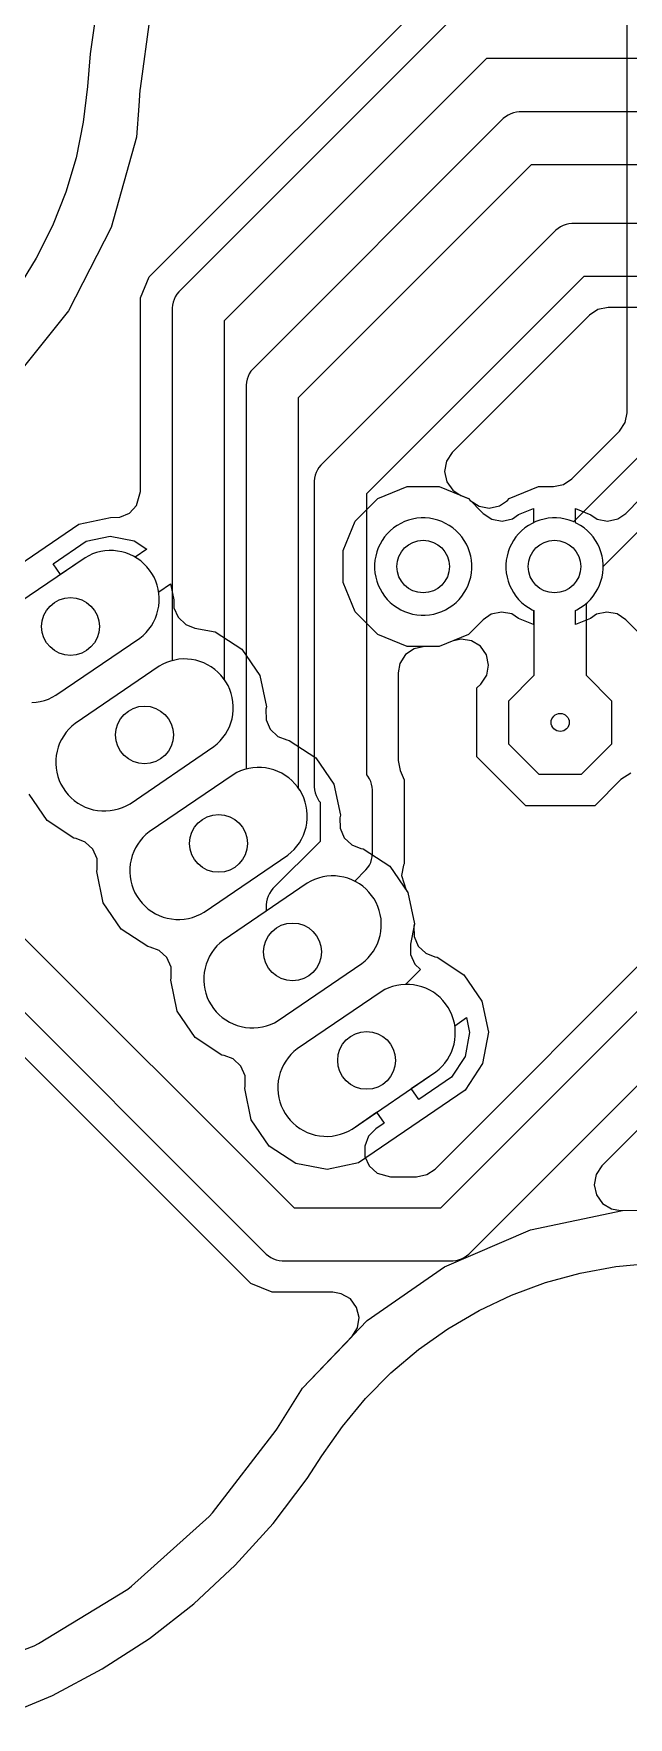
# Model space of a CAD drawing. Header units: millimetres. Extents: x 0 to 84, y 0 to 54.2.
# Drawn here: x 17.5 to 29, y 0.82 to 33.39 of the extents above; entities that cross this region are included whole.
import ezdxf

# ---------------------------------------------------------------- set-up
doc = ezdxf.new("R2010")
doc.units = ezdxf.units.MM

msp = doc.modelspace()

# ---------------------------------------------------------------- linework, layer by layer
at = {"layer": '16_copper'}
for points in [[(19.938, 35.095), (19.561, 32.328), (19.558, 32.296), (19.536, 31.994), (19.492, 31.391), (19.004, 29.643), (18.177, 28.027), (17.045, 26.609)], [(16.312, 22.499), (18.374, 23.905), (18.987, 24.033), (19.17, 24.036), (19.355, 24.117), (19.494, 24.264), (19.57, 24.532), (19.57, 28.278), (19.74, 28.688), (25.426, 34.374)], [(25.72, 33.806), (20.309, 28.394), (20.273, 28.35), (20.243, 28.301), (20.218, 28.25), (20.199, 28.196), (20.186, 28.141), (20.18, 28.084), (20.18, 21.261), (20.152, 21.254), (20.075, 21.227), (20, 21.193), (19.928, 21.153), (18.308, 20.048), (18.244, 19.996), (18.185, 19.938), (18.132, 19.876), (18.084, 19.809), (18.042, 19.739), (18.006, 19.665), (17.977, 19.588), (17.955, 19.509), (17.94, 19.428), (17.932, 19.347), (17.931, 19.265), (17.937, 19.183), (17.95, 19.102), (17.971, 19.022), (17.998, 18.945), (18.031, 18.87), (18.072, 18.799), (18.118, 18.731), (18.17, 18.667), (18.227, 18.609), (18.289, 18.555), (18.356, 18.507), (18.427, 18.465), (18.501, 18.43), (18.577, 18.401), (18.656, 18.378), (18.737, 18.363), (18.819, 18.355), (18.901, 18.354), (18.982, 18.36), (19.063, 18.373), (19.143, 18.394), (19.22, 18.421), (19.295, 18.455), (19.367, 18.495), (20.987, 19.6), (21.051, 19.652), (21.11, 19.71), (21.163, 19.772), (21.211, 19.838), (21.253, 19.909), (21.288, 19.983), (21.317, 20.06), (21.34, 20.139), (21.355, 20.219), (21.363, 20.301), (21.364, 20.383), (21.358, 20.465), (21.345, 20.546), (21.324, 20.625), (21.297, 20.703), (21.264, 20.778), (21.223, 20.849), (21.196, 20.889), (21.196, 27.845), (26.269, 32.918), (46.155, 32.918)], [(47.923, 31.877), (26.895, 31.877), (26.839, 31.871), (26.783, 31.858), (26.729, 31.839), (26.678, 31.814), (26.63, 31.784), (26.585, 31.748), (21.74, 26.903), (21.704, 26.859), (21.674, 26.81), (21.649, 26.759), (21.63, 26.705), (21.618, 26.65), (21.611, 26.593), (21.611, 19.163), (21.583, 19.156), (21.506, 19.129), (21.431, 19.095), (21.36, 19.055), (19.739, 17.949), (19.675, 17.897), (19.617, 17.84), (19.563, 17.778), (19.515, 17.711), (19.473, 17.641), (19.438, 17.567), (19.409, 17.49), (19.387, 17.411), (19.371, 17.33), (19.363, 17.248), (19.362, 17.166), (19.368, 17.085), (19.382, 17.004), (19.402, 16.924), (19.429, 16.847), (19.463, 16.772), (19.503, 16.7), (19.549, 16.632), (19.601, 16.569), (19.659, 16.51), (19.721, 16.457), (19.787, 16.409), (19.858, 16.367), (19.932, 16.331), (20.009, 16.302), (20.088, 16.28), (20.168, 16.265), (20.25, 16.257), (20.332, 16.256), (20.414, 16.262), (20.495, 16.275), (20.574, 16.295), (20.652, 16.323), (20.727, 16.356), (20.798, 16.396), (22.419, 17.502), (22.482, 17.554), (22.541, 17.611), (22.594, 17.673), (22.642, 17.74), (22.684, 17.811), (22.72, 17.885), (22.749, 17.961), (22.771, 18.04), (22.786, 18.121), (22.794, 18.203), (22.795, 18.285), (22.789, 18.367), (22.776, 18.448), (22.756, 18.527), (22.729, 18.605), (22.695, 18.679), (22.655, 18.751), (22.627, 18.791), (22.627, 26.354), (27.134, 30.861), (48.162, 30.861)], [(49.32, 29.718), (27.911, 29.718), (27.855, 29.712), (27.799, 29.699), (27.745, 29.68), (27.694, 29.655), (27.646, 29.625), (27.601, 29.589), (23.057, 25.045), (23.021, 25.001), (22.991, 24.952), (22.966, 24.901), (22.947, 24.847), (22.935, 24.791), (22.928, 24.735), (22.928, 18.818), (22.935, 18.761), (22.947, 18.706), (22.966, 18.652), (22.991, 18.6), (23.021, 18.552), (23.043, 18.525), (23.043, 17.763), (22.131, 16.851), (22.095, 16.807), (22.065, 16.759), (22.04, 16.707), (22.021, 16.653), (22.009, 16.598), (22.002, 16.541), (22.002, 16.418), (21.17, 15.851), (21.107, 15.799), (21.048, 15.742), (20.995, 15.679), (20.947, 15.613), (20.905, 15.542), (20.869, 15.468), (20.84, 15.392), (20.818, 15.312), (20.803, 15.232), (20.795, 15.15), (20.794, 15.068), (20.8, 14.986), (20.813, 14.905), (20.833, 14.826), (20.86, 14.748), (20.894, 14.674), (20.934, 14.602), (20.981, 14.534), (21.033, 14.471), (21.09, 14.412), (21.152, 14.358), (21.219, 14.311), (21.289, 14.269), (21.363, 14.233), (21.44, 14.204), (21.519, 14.182), (21.6, 14.167), (21.681, 14.158), (21.763, 14.157), (21.845, 14.164), (21.926, 14.177), (22.006, 14.197), (22.083, 14.224), (22.158, 14.258), (22.23, 14.298), (23.85, 15.404), (23.914, 15.456), (23.972, 15.513), (24.026, 15.575), (24.074, 15.642), (24.116, 15.712), (24.151, 15.786), (24.18, 15.863), (24.202, 15.942), (24.218, 16.023), (24.226, 16.104), (24.227, 16.186), (24.221, 16.268), (24.207, 16.349), (24.187, 16.429), (24.16, 16.506), (24.126, 16.581), (24.086, 16.653), (24.04, 16.72), (23.988, 16.784), (23.931, 16.843), (23.868, 16.896), (23.802, 16.944), (23.731, 16.986), (23.712, 16.995), (23.93, 17.214), (23.966, 17.258), (23.996, 17.307), (24.021, 17.358), (24.04, 17.412), (24.052, 17.468), (24.059, 17.524), (24.059, 18.76), (24.052, 18.817), (24.04, 18.873), (24.021, 18.927), (23.996, 18.978), (23.966, 19.026), (23.944, 19.053), (23.944, 24.496), (28.15, 28.702), (49.559, 28.702)], [(31.702, 28.092), (28.613, 28.092), (28.415, 28.052), (28.254, 27.944), (25.597, 25.287), (25.486, 25.118), (25.449, 24.92), (25.492, 24.722), (25.609, 24.557), (25.762, 24.458), (25.914, 24.396), (26.199, 24.111), (26.367, 23.999), (26.566, 23.962), (26.763, 24.006), (26.881, 24.086), (27.17, 24.206), (27.17, 23.929), (27.142, 23.916), (27.071, 23.875), (27.004, 23.828), (26.941, 23.776), (26.883, 23.718), (26.83, 23.655), (26.783, 23.587), (26.742, 23.516), (26.707, 23.442), (26.679, 23.365), (26.658, 23.286), (26.644, 23.205), (26.637, 23.123), (26.637, 23.041), (26.644, 22.959), (26.658, 22.878), (26.679, 22.799), (26.707, 22.722), (26.742, 22.648), (26.783, 22.577), (26.83, 22.509), (26.883, 22.446), (26.941, 22.388), (27.004, 22.336), (27.071, 22.289), (27.142, 22.248), (27.17, 22.235), (27.17, 21.958), (26.877, 22.079), (26.748, 22.165), (26.55, 22.202), (26.352, 22.158), (26.199, 22.053), (25.914, 21.768), (25.345, 21.533), (25.062, 21.533), (24.864, 21.492), (24.697, 21.378), (24.588, 21.208), (24.554, 21.025), (24.554, 19.332), (24.592, 19.137), (24.668, 18.954), (24.668, 17.331), (24.657, 17.305), (24.619, 17.106), (24.707, 16.824), (24.74, 16.775), (24.866, 16.172), (24.792, 15.777), (24.794, 15.574), (24.876, 15.389), (24.983, 15.289), (24.693, 14.999), (24.688, 14.999), (24.607, 14.993), (24.526, 14.979), (24.446, 14.959), (24.369, 14.932), (24.294, 14.898), (24.222, 14.858), (22.602, 13.753), (22.538, 13.701), (22.479, 13.643), (22.426, 13.581), (22.378, 13.514), (22.336, 13.444), (22.301, 13.37), (22.272, 13.293), (22.249, 13.214), (22.234, 13.134), (22.226, 13.052), (22.225, 12.97), (22.231, 12.888), (22.244, 12.807), (22.265, 12.728), (22.292, 12.65), (22.326, 12.575), (22.366, 12.504), (22.412, 12.436), (22.464, 12.372), (22.521, 12.314), (22.583, 12.26), (22.65, 12.212), (22.721, 12.17), (22.795, 12.135), (22.871, 12.106), (22.95, 12.084), (23.031, 12.068), (23.113, 12.06), (23.195, 12.059), (23.277, 12.065), (23.358, 12.079), (23.437, 12.099), (23.515, 12.126), (23.589, 12.16), (23.661, 12.2), (24.135, 12.524), (24.279, 12.314), (24.119, 12.205), (23.978, 12.06), (23.905, 11.872), (23.911, 11.67), (23.995, 11.486), (24.145, 11.35), (24.406, 11.278), (24.907, 11.278), (25.105, 11.318), (25.266, 11.426), (29.764, 15.924)], [(29.239, 21.768), (28.954, 22.053), (28.786, 22.165), (28.587, 22.202), (28.389, 22.158), (28.272, 22.078), (27.983, 21.958), (27.983, 22.235), (28.011, 22.248), (28.082, 22.289), (28.149, 22.336), (28.212, 22.388), (28.27, 22.446), (28.323, 22.509), (28.37, 22.577), (28.411, 22.648), (28.445, 22.722), (28.473, 22.799), (28.495, 22.878), (28.509, 22.959), (28.516, 23.041), (28.516, 23.123), (28.509, 23.205), (28.495, 23.286), (28.473, 23.365), (28.445, 23.442), (28.411, 23.516), (28.37, 23.587), (28.323, 23.655), (28.27, 23.718), (28.212, 23.776), (28.149, 23.828), (28.082, 23.875), (28.011, 23.916), (27.983, 23.929), (27.983, 24.206), (28.276, 24.085), (28.404, 23.999), (28.603, 23.962), (28.8, 24.006), (28.954, 24.111), (29.239, 24.396)], [(17.469, 20.452), (17.551, 20.458), (17.632, 20.472), (17.712, 20.492), (17.789, 20.519), (17.864, 20.553), (17.935, 20.593), (19.556, 21.699), (19.619, 21.75), (19.678, 21.808), (19.732, 21.87), (19.78, 21.937), (19.822, 22.007), (19.857, 22.081), (19.886, 22.158), (19.908, 22.237), (19.924, 22.318), (19.932, 22.399), (19.933, 22.481), (19.927, 22.563), (19.913, 22.644), (19.893, 22.724), (19.866, 22.801), (19.832, 22.876), (19.792, 22.947), (19.746, 23.015), (19.694, 23.079), (19.636, 23.137), (19.574, 23.191), (19.508, 23.239), (19.437, 23.281), (19.363, 23.316), (19.286, 23.345), (19.207, 23.368), (19.127, 23.383), (19.045, 23.391), (18.963, 23.392), (18.881, 23.386), (18.8, 23.373), (18.721, 23.352), (18.643, 23.325), (18.568, 23.291), (18.497, 23.251), (16.876, 22.146)], [(30.058, 15.356), (25.37, 10.668), (22.547, 10.668), (17.018, 16.197)], [(16.131, 15.648), (21.998, 9.781), (22.042, 9.745), (22.091, 9.715), (22.142, 9.69), (22.196, 9.671), (22.252, 9.658), (22.308, 9.652), (25.609, 9.652), (25.666, 9.658), (25.721, 9.671), (25.775, 9.69), (25.827, 9.715), (25.875, 9.745), (25.92, 9.781), (30.608, 14.469)], [(15.624, 1.486), (17.513, 2.205), (17.597, 2.246), (19.322, 3.299), (19.397, 3.355), (20.899, 4.706), (20.963, 4.775), (22.192, 6.378), (22.219, 6.417), (22.38, 6.673), (22.38, 6.673), (22.702, 7.185), (23.656, 8.184), (23.764, 8.355), (23.796, 8.554), (23.748, 8.751), (23.628, 8.913), (23.453, 9.015), (23.289, 9.042), (22.115, 9.042), (21.704, 9.213), (15.563, 15.354)], [(30.711, 13.71), (28.492, 11.491), (28.381, 11.323), (28.344, 11.124), (28.387, 10.927), (28.504, 10.762), (28.676, 10.655), (28.855, 10.624), (30.704, 10.635)]]:
    msp.add_lwpolyline(points, dxfattribs=at)
for points in [[(25.159, 22.149), (25.24, 22.164), (25.319, 22.185), (25.396, 22.213), (25.471, 22.248), (25.542, 22.289), (25.609, 22.336), (25.672, 22.388), (25.73, 22.446), (25.783, 22.509), (25.83, 22.577), (25.871, 22.648), (25.905, 22.722), (25.933, 22.799), (25.955, 22.878), (25.969, 22.959), (25.976, 23.041), (25.976, 23.123), (25.969, 23.205), (25.955, 23.286), (25.933, 23.365), (25.905, 23.442), (25.871, 23.516), (25.83, 23.587), (25.783, 23.655), (25.73, 23.718), (25.672, 23.776), (25.609, 23.828), (25.542, 23.875), (25.471, 23.916), (25.396, 23.951), (25.319, 23.979), (25.24, 24), (25.159, 24.015), (25.077, 24.022), (24.995, 24.022), (24.914, 24.015), (24.833, 24), (24.753, 23.979), (24.676, 23.951), (24.602, 23.916), (24.531, 23.875), (24.464, 23.828), (24.401, 23.776), (24.343, 23.718), (24.29, 23.655), (24.243, 23.587), (24.202, 23.516), (24.167, 23.442), (24.139, 23.365), (24.118, 23.286), (24.104, 23.205), (24.097, 23.123), (24.097, 23.041), (24.104, 22.959), (24.118, 22.878), (24.139, 22.799), (24.167, 22.722), (24.202, 22.648), (24.243, 22.577), (24.29, 22.509), (24.343, 22.446), (24.401, 22.388), (24.464, 22.336), (24.531, 22.289), (24.602, 22.248), (24.676, 22.213), (24.753, 22.185), (24.833, 22.164), (24.914, 22.149), (24.995, 22.142), (25.077, 22.142)], [(24.807, 12.982), (25.281, 13.305), (25.345, 13.357), (25.404, 13.415), (25.457, 13.477), (25.505, 13.544), (25.547, 13.614), (25.583, 13.688), (25.612, 13.765), (25.634, 13.844), (25.649, 13.924), (25.657, 14.006), (25.658, 14.088), (25.652, 14.17), (25.647, 14.2), (25.875, 14.356), (25.935, 14.07), (25.847, 13.604), (25.587, 13.206), (24.95, 12.772)]]:
    msp.add_lwpolyline(points, close=True, dxfattribs=at)
at = {"layer": '1_copper'}
for points in [[(19.938, 35.095), (19.561, 32.328), (19.558, 32.296), (19.536, 31.994), (19.492, 31.391), (19.004, 29.643), (18.177, 28.027), (17.045, 26.609)], [(29.054, 19.084), (28.859, 18.963), (28.353, 18.456), (27.019, 18.456), (26.076, 19.399), (26.076, 20.733), (26.154, 20.81), (26.265, 20.978), (26.302, 21.177), (26.259, 21.375), (26.142, 21.54), (25.97, 21.646), (25.77, 21.676), (25.6, 21.638), (25.345, 21.533), (24.728, 21.533), (24.159, 21.768), (23.723, 22.204), (23.487, 22.774), (23.487, 23.39), (23.723, 23.96), (24.159, 24.396), (24.728, 24.631), (25.345, 24.631), (25.914, 24.396), (25.947, 24.362), (26.116, 24.251), (26.314, 24.214), (26.512, 24.257), (26.666, 24.362), (26.699, 24.396), (27.268, 24.631), (27.554, 24.631), (27.752, 24.672), (27.913, 24.78), (28.833, 25.699), (28.944, 25.868), (28.981, 26.059), (28.981, 34.318)], [(29.591, 25.596), (27.943, 23.948), (27.936, 23.951), (27.859, 23.979), (27.78, 24), (27.699, 24.015), (27.617, 24.022), (27.535, 24.022), (27.454, 24.015), (27.373, 24), (27.293, 23.979), (27.216, 23.951), (27.142, 23.916), (27.071, 23.875), (27.004, 23.828), (26.941, 23.776), (26.883, 23.718), (26.83, 23.655), (26.783, 23.587), (26.742, 23.516), (26.707, 23.442), (26.679, 23.365), (26.658, 23.286), (26.644, 23.205), (26.637, 23.123), (26.637, 23.041), (26.644, 22.959), (26.658, 22.878), (26.679, 22.799), (26.707, 22.722), (26.742, 22.648), (26.783, 22.577), (26.83, 22.509), (26.883, 22.446), (26.941, 22.388), (27.004, 22.336), (27.071, 22.289), (27.142, 22.248), (27.178, 22.231), (27.178, 20.972), (26.686, 20.48), (26.686, 19.652), (27.272, 19.066), (28.1, 19.066), (28.686, 19.652), (28.686, 20.48), (28.194, 20.972), (28.194, 22.373), (28.212, 22.388), (28.27, 22.446), (28.323, 22.509), (28.37, 22.577), (28.411, 22.648), (28.445, 22.722), (28.473, 22.799), (28.495, 22.878), (28.509, 22.959), (28.516, 23.041), (28.516, 23.084), (30.478, 25.046)], [(17.469, 20.452), (17.551, 20.458), (17.632, 20.472), (17.712, 20.492), (17.789, 20.519), (17.864, 20.553), (17.935, 20.593), (19.556, 21.699), (19.619, 21.75), (19.678, 21.808), (19.732, 21.87), (19.78, 21.937), (19.822, 22.007), (19.857, 22.081), (19.886, 22.158), (19.908, 22.237), (19.924, 22.318), (19.932, 22.399), (19.933, 22.481), (19.927, 22.563), (19.922, 22.594), (20.15, 22.749), (20.215, 22.439), (20.217, 22.285), (20.298, 22.1), (20.445, 21.961), (20.619, 21.893), (21.014, 21.819), (21.53, 21.481), (21.877, 20.972), (22.004, 20.369), (21.995, 20.323), (21.998, 20.12), (22.079, 19.935), (22.226, 19.797), (22.4, 19.729), (22.446, 19.72), (22.961, 19.383), (23.309, 18.874), (23.435, 18.27), (23.426, 18.224), (23.429, 18.022), (23.51, 17.837), (23.657, 17.698), (23.831, 17.631), (23.877, 17.622), (24.393, 17.285), (24.74, 16.775), (24.866, 16.172), (24.858, 16.126), (24.86, 15.924), (24.942, 15.739), (25.089, 15.6), (25.262, 15.533), (25.308, 15.524), (25.824, 15.186), (26.172, 14.677), (26.298, 14.074), (26.183, 13.468), (25.846, 12.952), (23.784, 11.546), (23.18, 11.42), (22.575, 11.534), (22.059, 11.872), (21.712, 12.381), (21.586, 12.984), (21.594, 13.03), (21.591, 13.232), (21.51, 13.418), (21.363, 13.556), (21.189, 13.624), (21.143, 13.632), (20.628, 13.97), (20.28, 14.479), (20.154, 15.083), (20.163, 15.129), (20.16, 15.331), (20.079, 15.516), (19.932, 15.654), (19.758, 15.722), (19.712, 15.731), (19.196, 16.068), (18.849, 16.577), (18.723, 17.181), (18.731, 17.227), (18.729, 17.429), (18.647, 17.614), (18.5, 17.753), (18.327, 17.82), (18.281, 17.829), (17.765, 18.167), (17.417, 18.676)], [(15.624, 1.486), (17.513, 2.205), (17.597, 2.246), (19.322, 3.299), (19.397, 3.355), (20.899, 4.706), (20.963, 4.775), (22.192, 6.378), (22.219, 6.417), (22.38, 6.673), (22.38, 6.673), (22.702, 7.185), (23.956, 8.497), (25.446, 9.534), (27.113, 10.252), (28.889, 10.624), (30.704, 10.635)]]:
    msp.add_lwpolyline(points, dxfattribs=at)
for points in [[(25.159, 22.149), (25.24, 22.164), (25.319, 22.185), (25.396, 22.213), (25.471, 22.248), (25.542, 22.289), (25.609, 22.336), (25.672, 22.388), (25.73, 22.446), (25.783, 22.509), (25.83, 22.577), (25.871, 22.648), (25.905, 22.722), (25.933, 22.799), (25.955, 22.878), (25.969, 22.959), (25.976, 23.041), (25.976, 23.123), (25.969, 23.205), (25.955, 23.286), (25.933, 23.365), (25.905, 23.442), (25.871, 23.516), (25.83, 23.587), (25.783, 23.655), (25.73, 23.718), (25.672, 23.776), (25.609, 23.828), (25.542, 23.875), (25.471, 23.916), (25.396, 23.951), (25.319, 23.979), (25.24, 24), (25.159, 24.015), (25.077, 24.022), (24.995, 24.022), (24.914, 24.015), (24.833, 24), (24.753, 23.979), (24.676, 23.951), (24.602, 23.916), (24.531, 23.875), (24.464, 23.828), (24.401, 23.776), (24.343, 23.718), (24.29, 23.655), (24.243, 23.587), (24.202, 23.516), (24.167, 23.442), (24.139, 23.365), (24.118, 23.286), (24.104, 23.205), (24.097, 23.123), (24.097, 23.041), (24.104, 22.959), (24.118, 22.878), (24.139, 22.799), (24.167, 22.722), (24.202, 22.648), (24.243, 22.577), (24.29, 22.509), (24.343, 22.446), (24.401, 22.388), (24.464, 22.336), (24.531, 22.289), (24.602, 22.248), (24.676, 22.213), (24.753, 22.185), (24.833, 22.164), (24.914, 22.149), (24.995, 22.142), (25.077, 22.142)], [(17.879, 23.137), (18.516, 23.572), (18.981, 23.669), (19.447, 23.581), (19.692, 23.421), (19.464, 23.265), (19.437, 23.281), (19.363, 23.316), (19.286, 23.345), (19.207, 23.368), (19.127, 23.383), (19.045, 23.391), (18.963, 23.392), (18.881, 23.386), (18.8, 23.373), (18.721, 23.352), (18.643, 23.325), (18.568, 23.291), (18.497, 23.251), (18.022, 22.928)], [(18.982, 18.36), (19.063, 18.373), (19.143, 18.394), (19.22, 18.421), (19.295, 18.455), (19.367, 18.495), (20.987, 19.6), (21.051, 19.652), (21.11, 19.71), (21.163, 19.772), (21.211, 19.838), (21.253, 19.909), (21.288, 19.983), (21.317, 20.06), (21.34, 20.139), (21.355, 20.219), (21.363, 20.301), (21.364, 20.383), (21.358, 20.465), (21.345, 20.546), (21.324, 20.625), (21.297, 20.703), (21.264, 20.778), (21.223, 20.849), (21.177, 20.917), (21.125, 20.98), (21.068, 21.039), (21.006, 21.093), (20.939, 21.141), (20.868, 21.183), (20.794, 21.218), (20.718, 21.247), (20.639, 21.269), (20.558, 21.285), (20.476, 21.293), (20.394, 21.294), (20.312, 21.288), (20.231, 21.274), (20.152, 21.254), (20.075, 21.227), (20, 21.193), (19.928, 21.153), (18.308, 20.048), (18.244, 19.996), (18.185, 19.938), (18.132, 19.876), (18.084, 19.809), (18.042, 19.739), (18.006, 19.665), (17.977, 19.588), (17.955, 19.509), (17.94, 19.428), (17.932, 19.347), (17.931, 19.265), (17.937, 19.183), (17.95, 19.102), (17.971, 19.022), (17.998, 18.945), (18.031, 18.87), (18.072, 18.799), (18.118, 18.731), (18.17, 18.667), (18.227, 18.609), (18.289, 18.555), (18.356, 18.507), (18.427, 18.465), (18.501, 18.43), (18.577, 18.401), (18.656, 18.378), (18.737, 18.363), (18.819, 18.355), (18.901, 18.354)], [(20.414, 16.262), (20.495, 16.275), (20.574, 16.295), (20.652, 16.323), (20.727, 16.356), (20.798, 16.396), (22.419, 17.502), (22.482, 17.554), (22.541, 17.611), (22.594, 17.673), (22.642, 17.74), (22.684, 17.811), (22.72, 17.885), (22.749, 17.961), (22.771, 18.04), (22.786, 18.121), (22.794, 18.203), (22.795, 18.285), (22.789, 18.367), (22.776, 18.448), (22.756, 18.527), (22.729, 18.605), (22.695, 18.679), (22.655, 18.751), (22.608, 18.819), (22.556, 18.882), (22.499, 18.941), (22.437, 18.994), (22.37, 19.042), (22.3, 19.084), (22.226, 19.12), (22.149, 19.149), (22.07, 19.171), (21.989, 19.186), (21.908, 19.194), (21.826, 19.195), (21.744, 19.189), (21.663, 19.176), (21.583, 19.156), (21.506, 19.129), (21.431, 19.095), (21.36, 19.055), (19.739, 17.949), (19.675, 17.897), (19.617, 17.84), (19.563, 17.778), (19.515, 17.711), (19.473, 17.641), (19.438, 17.567), (19.409, 17.49), (19.387, 17.411), (19.371, 17.33), (19.363, 17.248), (19.362, 17.166), (19.368, 17.085), (19.382, 17.004), (19.402, 16.924), (19.429, 16.847), (19.463, 16.772), (19.503, 16.7), (19.549, 16.632), (19.601, 16.569), (19.659, 16.51), (19.721, 16.457), (19.787, 16.409), (19.858, 16.367), (19.932, 16.331), (20.009, 16.302), (20.088, 16.28), (20.168, 16.265), (20.25, 16.257), (20.332, 16.256)], [(21.845, 14.164), (21.926, 14.177), (22.006, 14.197), (22.083, 14.224), (22.158, 14.258), (22.23, 14.298), (23.85, 15.404), (23.914, 15.456), (23.972, 15.513), (24.026, 15.575), (24.074, 15.642), (24.116, 15.712), (24.151, 15.786), (24.18, 15.863), (24.202, 15.942), (24.218, 16.023), (24.226, 16.104), (24.227, 16.186), (24.221, 16.268), (24.207, 16.349), (24.187, 16.429), (24.16, 16.506), (24.126, 16.581), (24.086, 16.653), (24.04, 16.72), (23.988, 16.784), (23.931, 16.843), (23.868, 16.896), (23.802, 16.944), (23.731, 16.986), (23.657, 17.022), (23.58, 17.051), (23.501, 17.073), (23.421, 17.088), (23.339, 17.096), (23.257, 17.097), (23.175, 17.091), (23.094, 17.078), (23.015, 17.057), (22.937, 17.03), (22.862, 16.997), (22.791, 16.956), (21.17, 15.851), (21.107, 15.799), (21.048, 15.742), (20.995, 15.679), (20.947, 15.613), (20.905, 15.542), (20.869, 15.468), (20.84, 15.392), (20.818, 15.312), (20.803, 15.232), (20.795, 15.15), (20.794, 15.068), (20.8, 14.986), (20.813, 14.905), (20.833, 14.826), (20.86, 14.748), (20.894, 14.674), (20.934, 14.602), (20.981, 14.534), (21.033, 14.471), (21.09, 14.412), (21.152, 14.358), (21.219, 14.311), (21.289, 14.269), (21.363, 14.233), (21.44, 14.204), (21.519, 14.182), (21.6, 14.167), (21.681, 14.158), (21.763, 14.157)], [(23.277, 12.065), (23.358, 12.079), (23.437, 12.099), (23.515, 12.126), (23.589, 12.16), (23.661, 12.2), (25.281, 13.305), (25.345, 13.357), (25.404, 13.415), (25.457, 13.477), (25.505, 13.544), (25.547, 13.614), (25.583, 13.688), (25.612, 13.765), (25.634, 13.844), (25.649, 13.924), (25.657, 14.006), (25.658, 14.088), (25.652, 14.17), (25.639, 14.251), (25.618, 14.33), (25.591, 14.408), (25.558, 14.483), (25.517, 14.554), (25.471, 14.622), (25.419, 14.686), (25.362, 14.744), (25.3, 14.798), (25.233, 14.846), (25.162, 14.888), (25.088, 14.923), (25.012, 14.952), (24.933, 14.974), (24.852, 14.99), (24.77, 14.998), (24.688, 14.999), (24.607, 14.993), (24.526, 14.979), (24.446, 14.959), (24.369, 14.932), (24.294, 14.898), (24.222, 14.858), (22.602, 13.753), (22.538, 13.701), (22.479, 13.643), (22.426, 13.581), (22.378, 13.514), (22.336, 13.444), (22.301, 13.37), (22.272, 13.293), (22.249, 13.214), (22.234, 13.134), (22.226, 13.052), (22.225, 12.97), (22.231, 12.888), (22.244, 12.807), (22.265, 12.728), (22.292, 12.65), (22.326, 12.575), (22.366, 12.504), (22.412, 12.436), (22.464, 12.372), (22.521, 12.314), (22.583, 12.26), (22.65, 12.212), (22.721, 12.17), (22.795, 12.135), (22.871, 12.106), (22.95, 12.084), (23.031, 12.068), (23.113, 12.06), (23.195, 12.059)]]:
    msp.add_lwpolyline(points, close=True, dxfattribs=at)
at = {"layer": 'drills_PTH'}
for centre, radius in [((25.036, 23.082), 0.508), ((27.576, 23.082), 0.508), ((18.216, 21.922), 0.559), ((19.647, 19.824), 0.559), ((21.079, 17.726), 0.559), ((22.51, 15.627), 0.559), ((23.942, 13.529), 0.559)]:
    msp.add_circle(centre, radius, dxfattribs=at)
at = {"layer": 'drills_via_1_16'}
msp.add_circle((27.686, 20.066), 0.175, dxfattribs=at)
at = {"layer": 'outline'}
for points in [[(18.889, 35.029), (18.598, 33), (18.544, 32.369), (18.464, 31.676), (18.323, 30.992), (18.124, 30.323), (17.867, 29.675), (17.554, 29.051), (17.188, 28.456)], [(16.861, 0.82), (17.865, 1.245), (18.829, 1.755), (19.744, 2.348), (20.604, 3.018), (21.403, 3.761), (22.134, 4.57), (22.791, 5.44), (23.079, 5.876), (23.476, 6.449), (23.921, 6.987), (24.412, 7.483), (24.944, 7.934), (25.514, 8.338), (26.117, 8.69), (26.747, 8.988), (27.402, 9.23), (28.075, 9.415), (28.762, 9.54), (29.457, 9.604)]]:
    msp.add_lwpolyline(points, dxfattribs=at)

doc.saveas('drawing.dxf')
